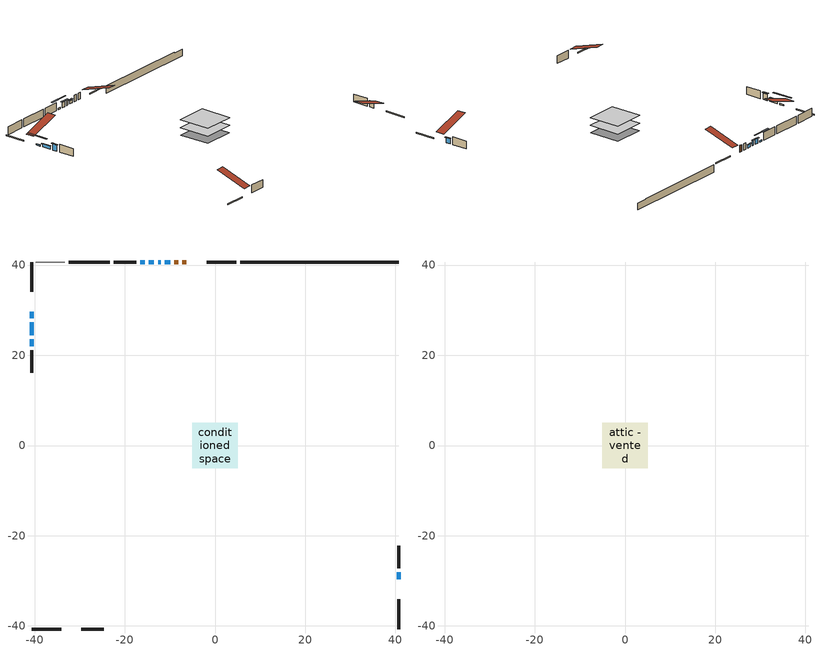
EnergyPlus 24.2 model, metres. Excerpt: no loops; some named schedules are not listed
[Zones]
conditioned space
 floor adiabatic (AdiabaticFloorConstruction): -5.08,-5.08 -5.08,5.08 5.08,5.08 5.08,-5.08 z0.37
 floor foundation (Slab1 construction): -4.94,-4.94 -4.94,4.94 4.94,4.94 4.94,-4.94 z-1.95
 wall outside (RimJoist1 construction): 4.71,40.69 -1.87,40.69 / -40.69,-40.69 -34.12,-40.69 / -40.69,40.69 -40.69,34.12 / 40.69,-40.69 40.69,-34.12 z0.37:0.67
 wall outside (AdiabaticWallConstruction 1): -6.33,40.69 -7.22,40.69 z0.37:2.4
 wall outside (AdiabaticWallConstruction): 40.69,-29.65 40.69,-28.12 / -12.06,40.69 -12.62,40.69 / -13.55,40.69 -14.67,40.69 z0.37:1.95; -40.69,29.65 -40.69,28.22 z0.37:0.78; -9.97,40.69 -11.14,40.69 z0.37:1.34; -40.69,27.3 -40.69,24.45 z0.37:1.29; -40.69,23.52 -40.69,21.99 z0.37:2.35; -15.6,40.69 -16.56,40.69 z0.37:0.83
 wall outside (Wall1 construction): -17.49,40.69 -22.46,40.69 / -29.65,-40.69 -24.68,-40.69 / -40.69,21.07 -40.69,16.1 / 40.69,-27.19 40.69,-22.23 z0.37:2.81
 wall foundation (FoundationWall1 construction): 5.64,40.69,-1.95 5.64,40.69,0.37 37.18,40.69,0.37 37.18,40.69,0.08 40.69,40.69,0.08 40.69,40.69,-1.95
 wall othersidecoefficients (AdiabaticWallConstruction 1): -8.15,40.69 -9.04,40.69 z0.37:2.4
 wall othersidecoefficients (Wall2 construction): -23.39,40.69 -32.41,40.69 z0.37:2.81
 wall adiabatic (Wall3 construction): -33.34,40.69 -39.76,40.69 z0.37:2.81
 window (WindowConstruction): 40.69,-29.65 40.69,-28.12 z0.37:1.95
 window (WindowConstruction 7): -40.69,29.65 -40.69,28.22 z0.37:0.78
 window (WindowConstruction 1): -9.97,40.69 -11.14,40.69 z0.37:1.34
 window (WindowConstruction 2): -12.07,40.69 -12.62,40.69 z0.37:1.95
 window (WindowConstruction 3): -13.55,40.69 -14.67,40.69 z0.37:1.95
 window (WindowConstruction 4): -40.69,27.3 -40.69,24.45 z0.37:1.28
 window (WindowConstruction 5): -40.69,23.52 -40.69,22 z0.37:2.35
 window (WindowConstruction 6): -15.6,40.69 -16.56,40.69 z0.37:0.83
 door (Door): -6.33,40.69 -7.22,40.69 z0.37:2.4
 door inside (Door 1): -8.15,40.69 -9.04,40.69 z0.37:2.4
 ceiling adiabatic (AdiabaticFloorConstruction): 5.08,-5.08 5.08,5.08 -5.08,5.08 -5.08,-5.08 z0.37
attic - vented
 floor to conditioned space (Floor1 construction Reversed): -5.08,-5.08 -5.08,5.08 5.08,5.08 5.08,-5.08 z2.81
 roof outside (Roof1 construction): -5.4,40.69,2.81 -5.4,30.78,6.11 -2.79,30.78,6.11 -2.79,40.69,2.81; -30.58,-40.69,2.81 -30.58,-30.78,6.11 -33.19,-30.78,6.11 -33.19,-40.69,2.81; -40.69,30.58,2.81 -30.78,30.58,6.11 -30.78,33.19,6.11 -40.69,33.19,2.81; 40.69,-30.58,2.81 30.78,-30.58,6.11 30.78,-33.19,6.11 40.69,-33.19,2.81
shading: 40.69,-27.92 40.69,-29.85 41.1,-29.85 41.1,-27.92 z2.15; -40.69,25.58 -40.69,32.29 -41.1,32.29 -41.1,25.58 z3.41; -11.34,40.69 -9.77,40.69 -9.77,41.1 -11.34,41.1 z1.54; -12.82,40.69 -11.86,40.69 -11.86,41.1 -12.82,41.1 z2.15; -14.87,40.69 -13.35,40.69 -13.35,41.1 -14.87,41.1 z2.15; -40.69,24.25 -40.69,27.5 -41.1,27.5 -41.1,24.25 z1.49; -40.69,21.79 -40.69,23.72 -41.1,23.72 -41.1,21.79 z2.55; -19.2,40.69 -12.96,40.69 -12.96,41.1 -19.2,41.1 z3.47
[Building]
Building 1: Terrain=Suburbs
[Site:Location]
Edmonton Intl AP_AB: Latitude {deg}=53.31; Longitude {deg}=-113.58; Time Zone {hr}=-7; Elevation {m}=723; Keep Site Location Information=Yes
[Site:GroundTemperature:Shallow]
-1.56185, -3.61833, -3.78302, -2.80711, 1.11059, 5.01004, 8.39065, 10.5322, 10.7141, 8.97234, 5.67794, 1.89811
[Site:WaterMainsTemperature]
Calculation Method=Schedule; Temperature Schedule=mains temperature schedule
[Material] Roughness=Rough; Thermal Absorptance=0.9
Name | Thickness {m} | Conductivity {W/m-K} | Density {kg/m3} | Specific Heat {J/kg-K} | Solar Absorptance | Visible Absorptance
asphalt or fiberglass shingles | 0.00635 | 0.162714 | 1121.4 | 1465.45 | 0.4 | 0.4
ceiling loosefill ins | 0.338667 | 0.0480833 | 16.02 | 1046.75 | 0.7 | 0.7
ceiling stud and cavity | 0.1397 | 1.20202 | 65.682 | 1177.47 | 0.7 | 0.7
concrete 4.0 in. | 0.1016 | 1.803125 | 2242.8 | 837.4 | 0.7 | 0.7
concrete 8.0 in. | 0.2032 | 1.803125 | 2242.8 | 837.4 | 0.7 | 0.7
door material | 0.04445 | 0.053851 | 512.64 | 1214.23 | 0.7 | 0.7
door material 1 | 0.04445 | 0.060037 | 512.64 | 1214.23 | 0.7 | 0.7
exterior vertical ins | 0.0480821 | 0.029427 | 32.04 | 1214.23 | 0.7 | 0.7
floor covering | 0.0127 | 0.0433444 | 54.468 | 1339.84 | 0.6 | 0.6
floor rigid ins; wall rigid ins | 0.512978 | 0.029427 | 32.04 | 1214.23 | 0.7 | 0.7
floor stud and cavity | 0.1397 | 1.75129 | 37.0049 | 1207.88 | 0.7 | 0.7
furniture material conditioned space 1 | 0.1524 | 0.115458 | 640.8 | 1214.23 | 0.6 | 0.6
gypsum board | 0.0127 | 0.160291 | 801 | 837.4 | 0.6 | 0.6
gypsum board 1 | 0.0127 | 0.160291 | 801 | 837.4 | 0.7 | 0.7
osb sheathing 0.5 in. | 0.0127 | 0.115458 | 512.64 | 1214.23 | 0.7 | 0.7
osb sheathing 0.5 in. 1 | 0.0127 | 0.115458 | 512.64 | 1214.23 | 0.4 | 0.4
osb sheathing 0.75 in. | 0.01905 | 0.115458 | 512.64 | 1214.23 | 0.7 | 0.7
osb sheathing 2.0 in. | 0.0508 | 0.115458 | 512.64 | 1214.23 | 0.7 | 0.7
rim joist stud and cavity | 0.0508 | 0.0296634 | 125.044 | 1163.47 | 0.6 | 0.6
wall stud and cavity | 0.1397 | 0.101456 | 139.0536 | 1170.24 | 0.7 | 0.7
wall stud and cavity 1 | 0.1397 | 0.0963378 | 139.0536 | 1170.24 | 0.7 | 0.7
wall stud and cavity 2 | 0.1397 | 0.0907197 | 139.0536 | 1170.24 | 0.7 | 0.7
wall stud and cavity 3 | 0.0889 | 0.380278 | 52.3479 | 1209.89 | 0.7 | 0.7
wall stud and cavity 4 | 0.0889 | 0.391764 | 83.0341 | 1211.67 | 0.7 | 0.7
wood siding | 0.0254 | 0.102417 | 544.68 | 1172.36 | 0.4 | 0.4
wood siding 1; wood siding 2; wood siding 3 | 0.0254 | 0.102417 | 544.68 | 1172.36 | 0.7 | 0.7
[WindowMaterial:SimpleGlazingSystem]
Name | U-Factor {W/m2-K} | Solar Heat Gain Coefficient
WindowMaterial | 2.39555 | 0.64
WindowMaterial 1 | 2.99855 | 0.54
WindowMaterial 2 | 2.969594 | 0.62
WindowMaterial 3 | 2.53863 | 0.58
WindowMaterial 4 | 2.28142 | 0.55
WindowMaterial 5 | 2.98833 | 0.58
WindowMaterial 6 | 5.32199 | 0.49
WindowMaterial 7 | 5.19707 | 0.66
[Construction]
AdiabaticFloorConstruction: floor stud and cavity, floor rigid ins, osb sheathing 0.75 in., floor covering
AdiabaticWallConstruction: wood siding 2, wall rigid ins, wall stud and cavity 3, gypsum board
AdiabaticWallConstruction 1: wood siding 3, wall rigid ins, wall stud and cavity 3, gypsum board
Door: door material
Door 1: door material 1
Floor1 construction Reversed: gypsum board, ceiling stud and cavity, ceiling loosefill ins
FoundationWall1 construction: concrete 8.0 in., gypsum board 1
furniture construction conditioned space 1: furniture material conditioned space 1
PartitionWallConstruction: gypsum board, wall stud and cavity 4, gypsum board
RimJoist1 construction: wood siding 1, osb sheathing 2.0 in., rim joist stud and cavity
Roof1 construction: asphalt or fiberglass shingles
Slab1 construction: concrete 4.0 in.
Wall1 construction: wood siding, osb sheathing 0.5 in., wall stud and cavity, gypsum board
Wall2 construction: osb sheathing 0.5 in. 1, wall stud and cavity 1, gypsum board
Wall3 construction: osb sheathing 0.5 in. 1, wall stud and cavity 2, gypsum board
WindowConstruction: WindowMaterial
WindowConstruction 1: WindowMaterial 1
WindowConstruction 2: WindowMaterial 2
WindowConstruction 3: WindowMaterial 3
WindowConstruction 4: WindowMaterial 4
WindowConstruction 5: WindowMaterial 5
WindowConstruction 6: WindowMaterial 6
WindowConstruction 7: WindowMaterial 7
[Zone] Multiplier=1; Part of Total Floor Area=Yes
Name | Volume {m3}
attic - vented | 55.4314
conditioned space | 501.2
[Space]
Name | Zone | Volume {m3}
attic - vented 1 | attic - vented | 55.4314
conditioned space 1 | conditioned space | 501.2
[ZoneInfiltration:EffectiveLeakageArea]
infil attic - vented 1: Zone or Space=attic - vented 1; Schedule=Always On Discrete; Effective Air Leakage Area {cm2}=3597.22; Stack Coefficient=0.000229596; Wind Coefficient=1.02377e-05
[ZoneMixing]
whole house fan mix: Zone or Space=attic - vented; Schedule=Always On Continuous; Design Flow Rate Calculation Method=Flow/Zone; Design Flow Rate {m3/s}=0; Source Zone or Space=conditioned space
[SurfaceProperty:ExposedFoundationPerimeter]
Slab1: Exposed Perimeter Calculation Method=TotalExposedPerimeter; Total Exposed Perimeter {m}=35.052
[SurfaceProperty:OtherSideCoefficients]
other non-freezing space: Combined Convective/Radiative Film Coefficient {W/m2-K}=8.35; Constant Temperature Coefficient=1; External Dry-Bulb Temperature Coefficient=0; Ground Temperature Coefficient=0; Wind Speed Coefficient=0; Zone Air Temperature Coefficient=0; Constant Temperature Schedule=other non-freezing space; Previous Other Side Temperature Coefficient=0
[InternalMass] Zone or ZoneList=conditioned space; Space or SpaceList=conditioned space 1
Name | Construction | Surface Area {m2}
furniture mass conditioned space 1 | furniture construction conditioned space 1 | 80.48
partition wall mass | PartitionWallConstruction | 201.2
[Lights]
interior lighting: Zone or ZoneList or Space or SpaceList=conditioned space 1; Schedule=interior lighting schedule; Design Level Calculation Method=LightingLevel; Lighting Level {W}=343.2; Return Air Fraction=0; Fraction Radiant=0.6; Fraction Visible=0.2; Fraction Replaceable=1
[People]
occupants: Zone or ZoneList or Space or SpaceList=conditioned space 1; Number of People Schedule=occupants schedule; Number of People Calculation Method=People; Number of People=3; Fraction Radiant=0.314171; Sensible Heat Fraction=0.56303; Activity Level Schedule=occupants activity schedule; Carbon Dioxide Generation Rate {m3/s-W}=0; Enable ASHRAE 55 Comfort Warnings=No; Mean Radiant Temperature Calculation Type=EnclosureAveraged
[ElectricEquipment] Zone or ZoneList or Space or SpaceList=conditioned space 1; Design Level Calculation Method=EquipmentLevel
Name | Schedule | Design Level {W} | Fraction Latent | Fraction Radiant | Fraction Lost
clothes dryer | clothes dryer schedule | 140.772 | 0.015 | 0.081 | 0.85
clothes washer | clothes washer schedule | 32.1985 | 0.03 | 0.162 | 0.7
cooking range | cooking range schedule | 208.969 | 0.08 | 0.432 | 0.2
dishwasher | dishwasher schedule | 66.8632 | 0.3 | 0.18 | 0.4
fridge | fridge schedule | 72.9452 | 0 | 0.6 | 0
mech vent bath fan 0 | mech vent bath fan 0 schedule | 50.2 | 0 | 0 | 1
mech vent bath fan 1 | mech vent bath fan 1 schedule | 50.2 | 0 | 0 | 1
mech vent house fan | mech vent house fan schedule | 0 | 0 | 0 | 1
mech vent house fan cfis | mech vent house fan cfis schedule | 0 | 0 | 0 | 0
mech vent range fan 0 | mech vent range fan 0 schedule | 57 | 0 | 0 | 1
misc plug loads | misc plug loads schedule | 494.7 | 0.045 | 0.513 | 0.1
whole house fan | Always On Discrete | 0 | 0 | 0 | 1
[OtherEquipment] Zone or ZoneList or Space or SpaceList=conditioned space 1; Design Level Calculation Method=EquipmentLevel
Name | Fuel Type | Schedule | Design Level {W} | Fraction Latent | Fraction Radiant | Fraction Lost
clothes dryer 1 | Electricity | clothes dryer schedule | 0 | 0.015 | 0.081 | 0.85
cooking range 1 | Electricity | cooking range schedule | 0 | 0.08 | 0.432 | 0.2
general water use latent | None | general water use schedule | 59.3978 | 1 | 0 | 0
general water use sensible | None | general water use schedule | -58.539 | 0 | 0.6 | 0
mech vent house fan latent load | None | Always On Discrete | 0 | 1 | 0 | 0
mech vent house fan sensible load | None | Always On Discrete | 0 | 0 | 0 | 0
water heater energy adjustment1 | NaturalGas | Always On Discrete | 0.01 | 0 | 0 | 1
[ZoneInfiltration:DesignFlowRate] Zone or ZoneList or Space or SpaceList=conditioned space 1; Schedule=Always On Discrete; Design Flow Rate Calculation Method=Flow/Zone; Design Flow Rate {m3/s}=0
infil flow; natural vent flow; whole house fan flow
[AvailabilityManager:Scheduled]
central ac and furnace airloop Availability Manager: Schedule=Always On Discrete
[Foundation:Kiva]
Foundation Kiva 1: Initial Indoor Air Temperature {C}=18; Wall Height Above Grade {m}=0.369997; Wall Depth Below Slab {m}=0.2032; Custom Block Material Name 1=exterior vertical ins; Custom Block Depth 1 {m}=2.31999; Custom Block X Position 1 {m}=0.2159; Custom Block Z Position 1 {m}=0
[Foundation:Kiva:Settings]
Soil Conductivity {W/m-K}=0.849921; Soil Density {kg/m3}=1842.3; Soil Specific Heat {J/kg-K}=418.7; Ground Solar Absorptivity=0.9; Ground Thermal Absorptivity=0.9; Ground Surface Roughness {m}=0.03; Far-Field Width {m}=40; Deep-Ground Boundary Condition=ZeroFlux; Deep-Ground Depth {m}=40; Minimum Cell Dimension {m}=0.2; Maximum Cell Growth Coefficient=3; Simulation Timestep=Timestep
[Exterior:Lights]
exterior lighting: Schedule=exterior lighting schedule; Design Level {W}=75.6
[EnergyManagementSystem:GlobalVariable]
central_ac_and_furnace_airloop_Fan_RTF
infil_program_Qfan
infil_program_Qinf
natural_vent_program_Qnv
natural_vent_program_Qwhf
[EnergyManagementSystem:Sensor]
Name | Output:Variable or Output:Meter Index Key | Output:Variable or Output:Meter
airflow_gain | infil flow | Infiltration Sensible Heat Gain Energy
airflow_gain_1 | natural vent flow | Infiltration Sensible Heat Gain Energy
airflow_gain_2 | whole house fan flow | Infiltration Sensible Heat Gain Energy
airflow_loss | infil flow | Infiltration Sensible Heat Loss Energy
airflow_loss_1 | natural vent flow | Infiltration Sensible Heat Loss Energy
airflow_loss_2 | whole house fan flow | Infiltration Sensible Heat Loss Energy
clg_load_cond |  | Cooling:EnergyTransfer:Zone:CONDITIONED SPACE
clg_sp_s; clg_sp_s_1 | cooling setpoint | Schedule Value
clothes_dryer_exhaust_0_sch_s | clothes dryer exhaust 0 schedule | Schedule Value
cool_season | cooling season schedule | Schedule Value
htg_load_cond |  | Heating:EnergyTransfer:Zone:CONDITIONED SPACE
htg_sp_s; htg_sp_s_1 | heating setpoint | Schedule Value
ig_ee_conv | clothes dryer | Electric Equipment Convective Heating Energy
ig_ee_conv_2 | cooking range | Electric Equipment Convective Heating Energy
ig_ee_conv_4 | fridge | Electric Equipment Convective Heating Energy
ig_ee_conv_5 | misc plug loads | Electric Equipment Convective Heating Energy
ig_ee_conv_6 | whole house fan | Electric Equipment Convective Heating Energy
ig_ee_rad | clothes dryer | Electric Equipment Radiant Heating Energy
ig_ee_rad_2 | cooking range | Electric Equipment Radiant Heating Energy
ig_ee_rad_4 | fridge | Electric Equipment Radiant Heating Energy
ig_ee_rad_5 | misc plug loads | Electric Equipment Radiant Heating Energy
ig_ee_rad_6 | whole house fan | Electric Equipment Radiant Heating Energy
ig_lgt_conv | interior lighting | Lights Convective Heating Energy
ig_lgt_rad | interior lighting | Lights Radiant Heating Energy
ig_lgt_vis | interior lighting | Lights Visible Radiation Heating Energy
ig_oe_conv | clothes dryer 1 | Other Equipment Convective Heating Energy
ig_oe_conv_1 | cooking range 1 | Other Equipment Convective Heating Energy
ig_oe_conv_2 | general water use latent | Other Equipment Convective Heating Energy
ig_oe_conv_3 | general water use sensible | Other Equipment Convective Heating Energy
ig_oe_conv_4 | water heater energy adjustment1 | Other Equipment Convective Heating Energy
ig_oe_rad | clothes dryer 1 | Other Equipment Radiant Heating Energy
ig_oe_rad_1 | cooking range 1 | Other Equipment Radiant Heating Energy
ig_oe_rad_2 | general water use latent | Other Equipment Radiant Heating Energy
ig_oe_rad_3 | general water use sensible | Other Equipment Radiant Heating Energy
ig_oe_rad_4 | water heater energy adjustment1 | Other Equipment Radiant Heating Energy
ig_ppl_conv | occupants | People Convective Heating Energy
ig_ppl_rad | occupants | People Radiant Heating Energy
im_conv | furniture mass conditioned space 1 | Surface Inside Face Convection Heat Gain Energy
im_conv_1 | partition wall mass | Surface Inside Face Convection Heat Gain Energy
im_ig | furniture mass conditioned space 1 | Surface Inside Face Internal Gains Radiation Heat Gain Energy
im_ig_1 | partition wall mass | Surface Inside Face Internal Gains Radiation Heat Gain Energy
im_lgt | furniture mass conditioned space 1 | Surface Inside Face Lights Radiation Heat Gain Energy
im_lgt_1 | partition wall mass | Surface Inside Face Lights Radiation Heat Gain Energy
im_sol | furniture mass conditioned space 1 | Surface Inside Face Solar Radiation Heat Gain Energy
im_sol_1 | partition wall mass | Surface Inside Face Solar Radiation Heat Gain Energy
im_surf | furniture mass conditioned space 1 | Surface Inside Face Net Surface Thermal Radiation Heat Gain Energy
im_surf_1 | partition wall mass | Surface Inside Face Net Surface Thermal Radiation Heat Gain Energy
mech_vent_bath_fan_0_sch_s | mech vent bath fan 0 schedule | Schedule Value
mech_vent_bath_fan_1_sch_s | mech vent bath fan 1 schedule | Schedule Value
mech_vent_range_fan_0_sch_s | mech vent range fan 0 schedule | Schedule Value
mv_conv | mech vent bath fan 0 | Electric Equipment Convective Heating Energy
mv_conv_1 | mech vent bath fan 1 | Electric Equipment Convective Heating Energy
mv_conv_2 | mech vent house fan | Electric Equipment Convective Heating Energy
mv_conv_3 | mech vent house fan cfis | Electric Equipment Convective Heating Energy
mv_conv_4 | mech vent range fan 0 | Electric Equipment Convective Heating Energy
mv_conv_5 | mech vent house fan latent load | Other Equipment Convective Heating Energy
mv_conv_6 | mech vent house fan sensible load | Other Equipment Convective Heating Energy
mv_rad | mech vent bath fan 0 | Electric Equipment Radiant Heating Energy
mv_rad_1 | mech vent bath fan 1 | Electric Equipment Radiant Heating Energy
mv_rad_2 | mech vent house fan | Electric Equipment Radiant Heating Energy
mv_rad_3 | mech vent house fan cfis | Electric Equipment Radiant Heating Energy
mv_rad_4 | mech vent range fan 0 | Electric Equipment Radiant Heating Energy
mv_rad_5 | mech vent house fan latent load | Other Equipment Radiant Heating Energy
mv_rad_6 | mech vent house fan sensible load | Other Equipment Radiant Heating Energy
natural_vent_s | natural vent schedule | Schedule Value
oa_temp |  | Site Outdoor Air Drybulb Temperature
out_pb_s |  | Site Outdoor Air Barometric Pressure
out_wt_s |  | Site Outdoor Air Humidity Ratio
site_vw_s |  | Site Wind Speed
ss_back_out | Window1 | Surface Window Shortwave from Zone Back Out Window Heat Transfer Rate
ss_back_out_1 | Window10 | Surface Window Shortwave from Zone Back Out Window Heat Transfer Rate
ss_back_out_2 | Window2 | Surface Window Shortwave from Zone Back Out Window Heat Transfer Rate
ss_back_out_3 | Window3 | Surface Window Shortwave from Zone Back Out Window Heat Transfer Rate
ss_back_out_4 | Window4 | Surface Window Shortwave from Zone Back Out Window Heat Transfer Rate
ss_back_out_5 | Window6 | Surface Window Shortwave from Zone Back Out Window Heat Transfer Rate
ss_back_out_6 | Window8 | Surface Window Shortwave from Zone Back Out Window Heat Transfer Rate
ss_back_out_7 | Window9 | Surface Window Shortwave from Zone Back Out Window Heat Transfer Rate
ss_conv | Door1 | Surface Inside Face Convection Heat Gain Energy
ss_conv_1 | Door2 | Surface Inside Face Convection Heat Gain Energy
ss_conv_2 | Window1 | Surface Inside Face Convection Heat Gain Energy
ss_conv_3 | Window10 | Surface Inside Face Convection Heat Gain Energy
ss_conv_4 | Window2 | Surface Inside Face Convection Heat Gain Energy
ss_conv_5 | Window3 | Surface Inside Face Convection Heat Gain Energy
ss_conv_6 | Window4 | Surface Inside Face Convection Heat Gain Energy
ss_conv_7 | Window6 | Surface Inside Face Convection Heat Gain Energy
ss_conv_8 | Window8 | Surface Inside Face Convection Heat Gain Energy
ss_conv_9 | Window9 | Surface Inside Face Convection Heat Gain Energy
ss_ig | Door1 | Surface Inside Face Internal Gains Radiation Heat Gain Energy
ss_ig_1 | Door2 | Surface Inside Face Internal Gains Radiation Heat Gain Energy
ss_ig_2 | Window1 | Surface Inside Face Internal Gains Radiation Heat Gain Energy
ss_ig_3 | Window10 | Surface Inside Face Internal Gains Radiation Heat Gain Energy
ss_ig_4 | Window2 | Surface Inside Face Internal Gains Radiation Heat Gain Energy
ss_ig_5 | Window3 | Surface Inside Face Internal Gains Radiation Heat Gain Energy
ss_ig_6 | Window4 | Surface Inside Face Internal Gains Radiation Heat Gain Energy
ss_ig_7 | Window6 | Surface Inside Face Internal Gains Radiation Heat Gain Energy
ss_ig_8 | Window8 | Surface Inside Face Internal Gains Radiation Heat Gain Energy
ss_ig_9 | Window9 | Surface Inside Face Internal Gains Radiation Heat Gain Energy
ss_lgt | Door1 | Surface Inside Face Lights Radiation Heat Gain Energy
ss_lgt_1 | Door2 | Surface Inside Face Lights Radiation Heat Gain Energy
ss_sol | Door1 | Surface Inside Face Solar Radiation Heat Gain Energy
ss_sol_1 | Door2 | Surface Inside Face Solar Radiation Heat Gain Energy
ss_surf | Door1 | Surface Inside Face Net Surface Thermal Radiation Heat Gain Energy
ss_surf_1 | Door2 | Surface Inside Face Net Surface Thermal Radiation Heat Gain Energy
ss_surf_2 | Window1 | Surface Inside Face Net Surface Thermal Radiation Heat Gain Energy
ss_surf_3 | Window10 | Surface Inside Face Net Surface Thermal Radiation Heat Gain Energy
ss_surf_4 | Window2 | Surface Inside Face Net Surface Thermal Radiation Heat Gain Energy
ss_surf_5 | Window3 | Surface Inside Face Net Surface Thermal Radiation Heat Gain Energy
ss_surf_6 | Window4 | Surface Inside Face Net Surface Thermal Radiation Heat Gain Energy
ss_surf_7 | Window6 | Surface Inside Face Net Surface Thermal Radiation Heat Gain Energy
ss_surf_8 | Window8 | Surface Inside Face Net Surface Thermal Radiation Heat Gain Energy
ss_surf_9 | Window9 | Surface Inside Face Net Surface Thermal Radiation Heat Gain Energy
ss_trans_in | Window1 | Surface Window Transmitted Solar Radiation Rate
ss_trans_in_1 | Window10 | Surface Window Transmitted Solar Radiation Rate
ss_trans_in_2 | Window2 | Surface Window Transmitted Solar Radiation Rate
ss_trans_in_3 | Window3 | Surface Window Transmitted Solar Radiation Rate
ss_trans_in_4 | Window4 | Surface Window Transmitted Solar Radiation Rate
ss_trans_in_5 | Window6 | Surface Window Transmitted Solar Radiation Rate
ss_trans_in_6 | Window8 | Surface Window Transmitted Solar Radiation Rate
ss_trans_in_7 | Window9 | Surface Window Transmitted Solar Radiation Rate
ss_trans_out | Window1 | Surface Inside Face Initial Transmitted Diffuse Transmitted Out Window Solar Radiation Rate
ss_trans_out_1 | Window10 | Surface Inside Face Initial Transmitted Diffuse Transmitted Out Window Solar Radiation Rate
ss_trans_out_2 | Window2 | Surface Inside Face Initial Transmitted Diffuse Transmitted Out Window Solar Radiation Rate
ss_trans_out_3 | Window3 | Surface Inside Face Initial Transmitted Diffuse Transmitted Out Window Solar Radiation Rate
ss_trans_out_4 | Window4 | Surface Inside Face Initial Transmitted Diffuse Transmitted Out Window Solar Radiation Rate
ss_trans_out_5 | Window6 | Surface Inside Face Initial Transmitted Diffuse Transmitted Out Window Solar Radiation Rate
ss_trans_out_6 | Window8 | Surface Inside Face Initial Transmitted Diffuse Transmitted Out Window Solar Radiation Rate
ss_trans_out_7 | Window9 | Surface Inside Face Initial Transmitted Diffuse Transmitted Out Window Solar Radiation Rate
s_conv | Floor1 | Surface Inside Face Convection Heat Gain Energy
s_conv_1 | FoundationWall1 | Surface Inside Face Convection Heat Gain Energy
s_conv_10 | Wall1:180 | Surface Inside Face Convection Heat Gain Energy
s_conv_11 | Wall1:270 | Surface Inside Face Convection Heat Gain Energy
s_conv_12 | Wall1:90 | Surface Inside Face Convection Heat Gain Energy
s_conv_13 | Wall2 | Surface Inside Face Convection Heat Gain Energy
s_conv_14 | Wall3 | Surface Inside Face Convection Heat Gain Energy
s_conv_2 | inferred conditioned ceiling | Surface Inside Face Convection Heat Gain Energy
s_conv_3 | inferred conditioned floor | Surface Inside Face Convection Heat Gain Energy
s_conv_4 | RimJoist1:0 | Surface Inside Face Convection Heat Gain Energy
s_conv_5 | RimJoist1:180 | Surface Inside Face Convection Heat Gain Energy
s_conv_6 | RimJoist1:270 | Surface Inside Face Convection Heat Gain Energy
s_conv_7 | RimJoist1:90 | Surface Inside Face Convection Heat Gain Energy
s_conv_8 | Slab1 | Surface Inside Face Convection Heat Gain Energy
s_conv_9 | Wall1:0 | Surface Inside Face Convection Heat Gain Energy
s_ig | Floor1 | Surface Inside Face Internal Gains Radiation Heat Gain Energy
s_ig_1 | FoundationWall1 | Surface Inside Face Internal Gains Radiation Heat Gain Energy
s_ig_10 | Wall1:180 | Surface Inside Face Internal Gains Radiation Heat Gain Energy
s_ig_11 | Wall1:270 | Surface Inside Face Internal Gains Radiation Heat Gain Energy
s_ig_12 | Wall1:90 | Surface Inside Face Internal Gains Radiation Heat Gain Energy
s_ig_13 | Wall2 | Surface Inside Face Internal Gains Radiation Heat Gain Energy
s_ig_14 | Wall3 | Surface Inside Face Internal Gains Radiation Heat Gain Energy
s_ig_2 | inferred conditioned ceiling | Surface Inside Face Internal Gains Radiation Heat Gain Energy
s_ig_3 | inferred conditioned floor | Surface Inside Face Internal Gains Radiation Heat Gain Energy
s_ig_4 | RimJoist1:0 | Surface Inside Face Internal Gains Radiation Heat Gain Energy
s_ig_5 | RimJoist1:180 | Surface Inside Face Internal Gains Radiation Heat Gain Energy
s_ig_6 | RimJoist1:270 | Surface Inside Face Internal Gains Radiation Heat Gain Energy
s_ig_7 | RimJoist1:90 | Surface Inside Face Internal Gains Radiation Heat Gain Energy
s_ig_8 | Slab1 | Surface Inside Face Internal Gains Radiation Heat Gain Energy
s_ig_9 | Wall1:0 | Surface Inside Face Internal Gains Radiation Heat Gain Energy
